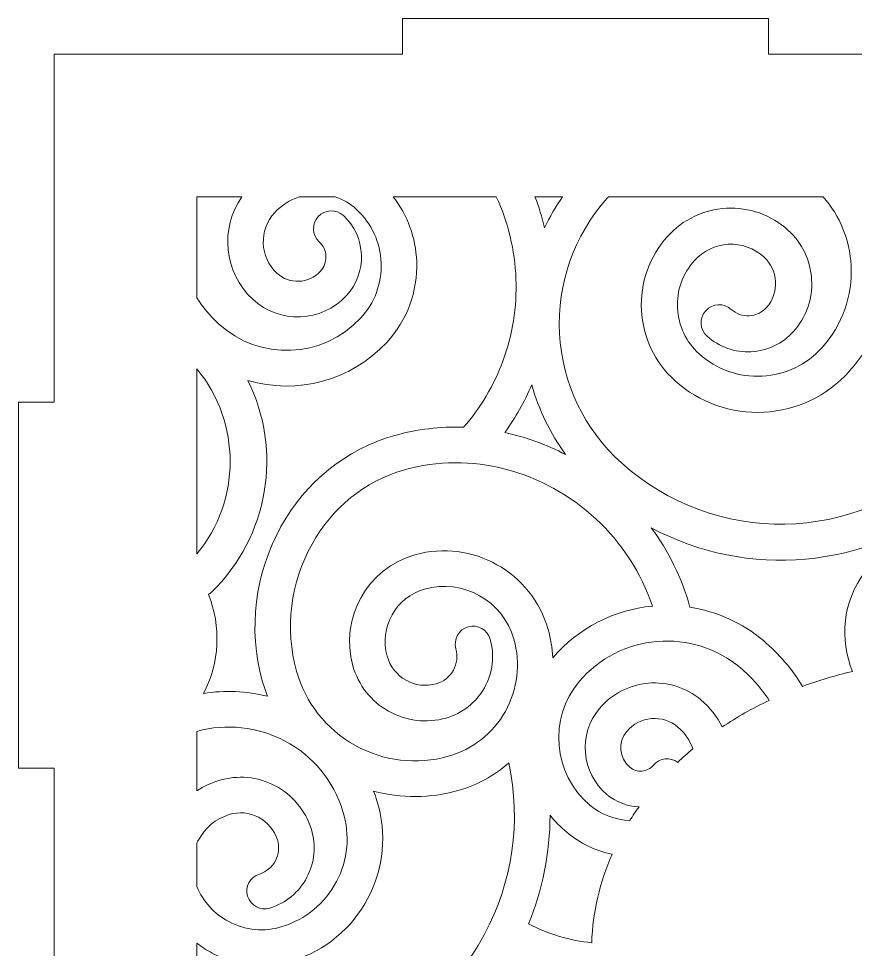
# Model space of a CAD drawing. Header units: millimetres. Extents: x 961 to 1271, y -165 to 165.
# Drawn here: x 960.7 to 1031.1, y -86.4 to -8 of the extents above; entities that cross this region are included whole.
import ezdxf

# ---------------------------------------------------------------- set-up
doc = ezdxf.new("R2010")
doc.units = ezdxf.units.MM
doc.header["$MEASUREMENT"] = 0
doc.layers.add('Camada 1', color=7, linetype='Continuous')

msp = doc.modelspace()

# ---------------------------------------------------------------- linework, layer by layer
at = {"layer": 'Camada 1', "color": 250, "lineweight": 20}
for points, knots in [([(1085.4061, -162), (1085.4061, -162), (1114.7061, -162), (1114.7061, -162), (1114.7061, -162), (1114.7061, -162), (1114.7061, -132.7), (1114.7061, -132.7), (1114.7061, -132.7), (1114.7061, -132.7), (1117.7061, -132.7), (1117.7061, -132.7), (1117.7061, -132.7), (1117.7061, -132.7), (1117.7061, -101.9), (1117.7061, -101.9), (1117.7061, -101.9), (1117.7061, -101.9), (1114.7061, -101.9), (1114.7061, -101.9), (1114.7061, -101.9), (1114.7061, -101.9), (1114.7061, -71.1), (1114.7061, -71.1), (1114.7061, -71.1), (1114.7061, -71.1), (1117.7061, -71.1), (1117.7061, -71.1), (1117.7061, -71.1), (1117.7061, -71.1), (1117.7061, -40.3), (1117.7061, -40.3), (1117.7061, -40.3), (1117.7061, -40.3), (1114.7061, -40.3), (1114.7061, -40.3), (1114.7061, -40.3), (1114.7061, -40.3), (1114.7061, -11), (1114.7061, -11), (1114.7061, -11), (1114.7061, -11), (1085.4061, -11), (1085.4061, -11), (1085.4061, -11), (1085.4061, -11), (1085.4061, -8), (1085.4061, -8), (1085.4061, -8), (1085.4061, -8), (1054.6061, -8), (1054.6061, -8), (1054.6061, -8), (1054.6061, -8), (1054.6061, -11), (1054.6061, -11), (1054.6061, -11), (1054.6061, -11), (1023.8061, -11), (1023.8061, -11), (1023.8061, -11), (1023.8061, -11), (1023.8061, -8), (1023.8061, -8), (1023.8061, -8), (1023.8061, -8), (993.0061, -8), (993.0061, -8), (993.0061, -8), (993.0061, -8), (993.0061, -11), (993.0061, -11), (993.0061, -11), (993.0061, -11), (963.7061, -11), (963.7061, -11), (963.7061, -11), (963.7061, -11), (963.7061, -40.3), (963.7061, -40.3), (963.7061, -40.3), (963.7061, -40.3), (960.7061, -40.3), (960.7061, -40.3), (960.7061, -40.3), (960.7061, -40.3), (960.7061, -71.1), (960.7061, -71.1), (960.7061, -71.1), (960.7061, -71.1), (963.7061, -71.1), (963.7061, -71.1), (963.7061, -71.1), (963.7061, -71.1), (963.7061, -101.9), (963.7061, -101.9), (963.7061, -101.9), (963.7061, -101.9), (960.7061, -101.9), (960.7061, -101.9), (960.7061, -101.9), (960.7061, -101.9), (960.7061, -132.7), (960.7061, -132.7), (960.7061, -132.7), (960.7061, -132.7), (963.7061, -132.7), (963.7061, -132.7), (963.7061, -132.7), (963.7061, -132.7), (963.7061, -162), (963.7061, -162), (963.7061, -162), (963.7061, -162), (993.0061, -162), (993.0061, -162), (993.0061, -162), (993.0061, -162), (993.0061, -165), (993.0061, -165), (993.0061, -165), (993.0061, -165), (1023.8061, -165), (1023.8061, -165), (1023.8061, -165), (1023.8061, -165), (1023.8061, -162), (1023.8061, -162), (1023.8061, -162), (1023.8061, -162), (1054.6061, -162), (1054.6061, -162), (1054.6061, -162), (1054.6061, -162), (1054.6061, -165), (1054.6061, -165), (1054.6061, -165), (1054.6061, -165), (1085.4061, -165), (1085.4061, -165), (1085.4061, -165), (1085.4061, -165), (1085.4061, -162), (1085.4061, -162)], [0, 0, 0, 0, 0.027027, 0.027027, 0.027027, 0.027027, 0.0540541, 0.0540541, 0.0540541, 0.0540541, 0.0810811, 0.0810811, 0.0810811, 0.0810811, 0.1081081, 0.1081081, 0.1081081, 0.1081081, 0.1351351, 0.1351351, 0.1351351, 0.1351351, 0.1621622, 0.1621622, 0.1621622, 0.1621622, 0.1891892, 0.1891892, 0.1891892, 0.1891892, 0.2162162, 0.2162162, 0.2162162, 0.2162162, 0.2432432, 0.2432432, 0.2432432, 0.2432432, 0.2702703, 0.2702703, 0.2702703, 0.2702703, 0.2972973, 0.2972973, 0.2972973, 0.2972973, 0.3243243, 0.3243243, 0.3243243, 0.3243243, 0.3513514, 0.3513514, 0.3513514, 0.3513514, 0.3783784, 0.3783784, 0.3783784, 0.3783784, 0.4054054, 0.4054054, 0.4054054, 0.4054054, 0.4324324, 0.4324324, 0.4324324, 0.4324324, 0.4594595, 0.4594595, 0.4594595, 0.4594595, 0.4864865, 0.4864865, 0.4864865, 0.4864865, 0.5135135, 0.5135135, 0.5135135, 0.5135135, 0.5405405, 0.5405405, 0.5405405, 0.5405405, 0.5675676, 0.5675676, 0.5675676, 0.5675676, 0.5945946, 0.5945946, 0.5945946, 0.5945946, 0.6216216, 0.6216216, 0.6216216, 0.6216216, 0.6486486, 0.6486486, 0.6486486, 0.6486486, 0.6756757, 0.6756757, 0.6756757, 0.6756757, 0.7027027, 0.7027027, 0.7027027, 0.7027027, 0.7297297, 0.7297297, 0.7297297, 0.7297297, 0.7567568, 0.7567568, 0.7567568, 0.7567568, 0.7837838, 0.7837838, 0.7837838, 0.7837838, 0.8108108, 0.8108108, 0.8108108, 0.8108108, 0.8378378, 0.8378378, 0.8378378, 0.8378378, 0.8648649, 0.8648649, 0.8648649, 0.8648649, 0.8918919, 0.8918919, 0.8918919, 0.8918919, 0.9189189, 0.9189189, 0.9189189, 0.9189189, 0.9459459, 0.9459459, 0.9459459, 0.9459459, 1, 1, 1, 1]), ([(991.2054, -28.5655), (991.2702, -30.2853), (990.6515, -31.9559), (989.4829, -33.2193), (989.4829, -33.2193), (986.3173, -36.6416), (980.9476, -36.8593), (977.5267, -33.6874), (977.5267, -33.6874), (976.8184, -33.0307), (976.209, -32.296), (975.7061, -31.5013), (975.7061, -31.5013), (975.7061, -31.5013), (975.7061, -23), (975.7061, -23), (975.7061, -23), (975.7061, -23), (979.4876, -23), (979.4876, -23), (979.4876, -23), (977.6296, -25.6578), (977.9614, -29.364), (980.4043, -31.6294), (980.4043, -31.6294), (982.6602, -33.7213), (986.1978, -33.5791), (988.2853, -31.3214), (988.2853, -31.3214), (989.1436, -30.3932), (989.5986, -29.1629), (989.5505, -27.8995), (989.5505, -27.8995), (989.5023, -26.6304), (988.9623, -25.4513), (988.0312, -24.5874), (988.0312, -24.5874), (987.4245, -24.0247), (986.4757, -24.0623), (985.9143, -24.6699), (985.9143, -24.6699), (985.3542, -25.2762), (985.389, -26.2258), (985.9944, -26.7875), (985.9944, -26.7875), (986.3407, -27.1089), (986.5411, -27.5438), (986.5588, -28.016), (986.5588, -28.016), (986.5763, -28.4854), (986.4084, -28.9424), (986.0892, -29.2872), (986.0892, -29.2872), (985.1235, -30.3304), (983.4845, -30.3985), (982.4408, -29.4312), (982.4408, -29.4312), (980.9828, -28.08), (980.9012, -25.7889), (982.2494, -24.3309), (982.2494, -24.3309), (982.8272, -23.706), (983.5401, -23.2535), (984.3278, -23), (984.3278, -23), (984.3278, -23), (987.3281, -23), (987.3281, -23), (987.3281, -23), (987.9948, -23.2156), (988.6132, -23.5752), (989.1379, -24.0619), (989.1379, -24.0619), (990.4069, -25.239), (991.1402, -26.8357), (991.2054, -28.5655)], [0, 0, 0, 0, 0.05, 0.05, 0.05, 0.05, 0.1, 0.1, 0.1, 0.1, 0.15, 0.15, 0.15, 0.15, 0.2, 0.2, 0.2, 0.2, 0.25, 0.25, 0.25, 0.25, 0.3, 0.3, 0.3, 0.3, 0.35, 0.35, 0.35, 0.35, 0.4, 0.4, 0.4, 0.4, 0.45, 0.45, 0.45, 0.45, 0.5, 0.5, 0.5, 0.5, 0.55, 0.55, 0.55, 0.55, 0.6, 0.6, 0.6, 0.6, 0.65, 0.65, 0.65, 0.65, 0.7, 0.7, 0.7, 0.7, 0.75, 0.75, 0.75, 0.75, 0.8, 0.8, 0.8, 0.8, 0.85, 0.85, 0.85, 0.85, 0.9, 0.9, 0.9, 0.9, 1, 1, 1, 1]), ([(1000.8952, -23), (1001.8899, -25.1406), (1002.4569, -27.4793), (1002.5484, -29.9091), (1002.5484, -29.9091), (1002.6373, -32.274), (1002.2704, -34.6287), (1001.4479, -36.8486), (1001.4479, -36.8486), (1000.6918, -38.8891), (999.5687, -40.7671), (998.141, -42.4066), (998.141, -42.4066), (996.1887, -42.3369), (994.2279, -42.5687), (992.3471, -43.0989), (992.3471, -43.0989), (988.2256, -44.2607), (984.8655, -47.042), (982.7803, -50.77), (982.7803, -50.77), (980.5939, -54.6791), (979.992, -59.4313), (981.2059, -63.7483), (981.2059, -63.7483), (981.3306, -64.1918), (981.4777, -64.6286), (981.6467, -65.0568), (981.6467, -65.0568), (979.8837, -64.5989), (978.0486, -64.5206), (976.2524, -64.8226), (976.2524, -64.8226), (977.6185, -62.2552), (977.7618, -59.1894), (976.6749, -56.4808), (976.6749, -56.4808), (976.7663, -56.4239), (976.8521, -56.3571), (976.9306, -56.2812), (976.9306, -56.2812), (981.7546, -51.6185), (982.9312, -44.3623), (979.9868, -38.4568), (979.9868, -38.4568), (984.1258, -39.6903), (988.6919, -38.4868), (991.68, -35.2561), (991.68, -35.2561), (993.3893, -33.4079), (994.2904, -30.9668), (994.1961, -28.4516), (994.1961, -28.4516), (994.1209, -26.4441), (993.4281, -24.5545), (992.2174, -23), (992.2174, -23), (992.2174, -23), (1000.8952, -23), (1000.8952, -23)], [0, 0, 0, 0, 0.0625, 0.0625, 0.0625, 0.0625, 0.125, 0.125, 0.125, 0.125, 0.1875, 0.1875, 0.1875, 0.1875, 0.25, 0.25, 0.25, 0.25, 0.3125, 0.3125, 0.3125, 0.3125, 0.375, 0.375, 0.375, 0.375, 0.4375, 0.4375, 0.4375, 0.4375, 0.5, 0.5, 0.5, 0.5, 0.5625, 0.5625, 0.5625, 0.5625, 0.625, 0.625, 0.625, 0.625, 0.6875, 0.6875, 0.6875, 0.6875, 0.75, 0.75, 0.75, 0.75, 0.8125, 0.8125, 0.8125, 0.8125, 0.875, 0.875, 0.875, 0.875, 1, 1, 1, 1]), ([(1006.4688, -23), (1005.8984, -23.8271), (1005.3948, -24.6985), (1004.9637, -25.6071), (1004.9637, -25.6071), (1004.7489, -24.7193), (1004.4766, -23.8487), (1004.1487, -23), (1004.1487, -23), (1004.1487, -23), (1006.4688, -23), (1006.4688, -23)], [0, 0, 0, 0, 0.25, 0.25, 0.25, 0.25, 0.5, 0.5, 0.5, 0.5, 1, 1, 1, 1]), ([(1010.3447, -23), (1010.3447, -23), (1028.3962, -23), (1028.3962, -23), (1028.3962, -23), (1029.807, -24.6059), (1030.631, -26.6257), (1030.7458, -28.7929), (1030.7458, -28.7929), (1030.8802, -31.3301), (1030.011, -33.7911), (1028.3144, -35.682), (1028.3144, -35.682), (1027.0061, -37.1399), (1025.2146, -37.9993), (1023.2585, -38.1046), (1023.2585, -38.1046), (1021.3094, -38.2096), (1019.4266, -37.5381), (1017.9758, -36.2337), (1017.9758, -36.2337), (1016.8695, -35.239), (1016.2197, -33.8743), (1016.141, -32.3888), (1016.141, -32.3888), (1016.0626, -30.9097), (1016.5699, -29.4767), (1017.5584, -28.3739), (1017.5584, -28.3739), (1018.2969, -27.55), (1019.309, -27.0613), (1020.4141, -27.0013), (1020.4141, -27.0013), (1021.5156, -26.9414), (1022.5836, -27.3214), (1023.4024, -28.0599), (1023.4024, -28.0599), (1024.0021, -28.6007), (1024.3541, -29.3376), (1024.397, -30.1442), (1024.397, -30.1442), (1024.4397, -30.9465), (1024.1653, -31.7228), (1023.6298, -32.3216), (1023.6298, -32.3216), (1023.2541, -32.7417), (1022.7413, -32.986), (1022.179, -33.0163), (1022.179, -33.0163), (1021.6183, -33.0466), (1021.0783, -32.8556), (1020.6618, -32.4787), (1020.6618, -32.4787), (1020.0408, -31.9169), (1019.0777, -31.968), (1018.5178, -32.5898), (1018.5178, -32.5898), (1017.9588, -33.2107), (1018.0083, -34.1784), (1018.6298, -34.7373), (1018.6298, -34.7373), (1019.6474, -35.6524), (1020.972, -36.1233), (1022.3389, -36.0509), (1022.3389, -36.0509), (1023.7087, -35.9784), (1024.9732, -35.3767), (1025.8887, -34.3546), (1025.8887, -34.3546), (1026.9635, -33.1546), (1027.5132, -31.5911), (1027.4282, -29.9826), (1027.4282, -29.9826), (1027.3429, -28.3696), (1026.6331, -26.8827), (1025.4336, -25.8013), (1025.4336, -25.8013), (1024.0128, -24.5205), (1022.1618, -23.8643), (1020.2514, -23.9686), (1020.2514, -23.9686), (1018.3391, -24.0731), (1016.5789, -24.915), (1015.2993, -26.3403), (1015.2993, -26.3403), (1013.7711, -28.0423), (1012.9881, -30.2669), (1013.1095, -32.5507), (1013.1095, -32.5507), (1013.2314, -34.8447), (1014.2385, -36.959), (1015.9456, -38.4965), (1015.9456, -38.4965), (1017.9937, -40.3413), (1020.6681, -41.2858), (1023.4204, -41.139), (1023.4204, -41.139), (1026.1837, -40.9916), (1028.7246, -39.7729), (1030.5732, -37.7142), (1030.5732, -37.7142), (1031.6009, -36.5697), (1032.4126, -35.2526), (1032.9638, -33.8175), (1032.9638, -33.8175), (1033.0737, -33.7371), (1033.1725, -33.642), (1033.2577, -33.5347), (1033.2577, -33.5347), (1039.1106, -26.164), (1049.8965, -24.9329), (1057.2568, -30.8005), (1057.2568, -30.8005), (1063.0149, -35.3908), (1063.9704, -43.8431), (1059.3924, -49.6087), (1059.3924, -49.6087), (1055.8333, -54.0911), (1049.2776, -54.842), (1044.8014, -51.2729), (1044.8014, -51.2729), (1043.1287, -49.9391), (1042.0742, -48.0349), (1041.8323, -45.909), (1041.8323, -45.909), (1041.5912, -43.7898), (1042.1963, -41.6746), (1043.5218, -40.0039), (1043.5218, -40.0039), (1044.5358, -38.7257), (1045.9834, -37.9182), (1047.6049, -37.7345), (1047.6049, -37.7345), (1049.2149, -37.5522), (1050.8257, -38.0137), (1052.0924, -39.0245), (1052.0924, -39.0245), (1054.0645, -40.5981), (1054.3923, -43.4961), (1052.8234, -45.4714), (1052.8234, -45.4714), (1052.2651, -46.1744), (1051.4678, -46.6183), (1050.5759, -46.7209), (1050.5759, -46.7209), (1049.6903, -46.8228), (1048.804, -46.5667), (1048.1065, -46.0123), (1048.1065, -46.0123), (1047.0752, -45.1925), (1046.9119, -43.6798), (1047.7279, -42.6496), (1047.7279, -42.6496), (1047.9928, -42.3152), (1048.3734, -42.1055), (1048.7971, -42.0572), (1048.7971, -42.0572), (1049.2215, -42.0088), (1049.6428, -42.1299), (1049.9764, -42.3967), (1049.9764, -42.3967), (1050.6304, -42.9196), (1051.5889, -42.8113), (1052.1102, -42.1564), (1052.1102, -42.1564), (1052.6315, -41.5014), (1052.5208, -40.5421), (1051.8668, -40.0207), (1051.8668, -40.0207), (1050.9026, -39.252), (1049.6792, -38.8988), (1048.4538, -39.0388), (1048.4538, -39.0388), (1047.2245, -39.1794), (1046.1211, -39.7903), (1045.3512, -40.7591), (1045.3512, -40.7591), (1043.4947, -43.0955), (1043.8818, -46.5258), (1046.2154, -48.3867), (1046.2154, -48.3867), (1047.5443, -49.4465), (1049.2307, -49.9308), (1050.9193, -49.739), (1050.9193, -49.739), (1052.6166, -49.5462), (1054.138, -48.6972), (1055.1999, -47.3601), (1055.1999, -47.3601), (1057.8077, -44.0765), (1057.2607, -39.2634), (1053.9827, -36.6485), (1053.9827, -36.6485), (1052.0868, -35.1361), (1049.6719, -34.4448), (1047.2626, -34.7182), (1047.2626, -34.7182), (1044.8388, -34.9932), (1042.662, -36.1981), (1041.1454, -38.1095), (1041.1454, -38.1095), (1039.5956, -40.0629), (1038.7531, -42.4536), (1038.7445, -44.941), (1038.7445, -44.941), (1031.1819, -52.2483), (1019.2511, -52.4591), (1011.4211, -45.407), (1011.4211, -45.407), (1008.291, -42.5878), (1006.4436, -38.7135), (1006.2201, -34.5071), (1006.2201, -34.5071), (1005.9971, -30.3106), (1007.4292, -26.2496), (1010.2345, -23.1212), (1010.2345, -23.1212), (1010.2345, -23.1212), (1010.3447, -23), (1010.3447, -23)], [0, 0, 0, 0, 0.0178571, 0.0178571, 0.0178571, 0.0178571, 0.0357143, 0.0357143, 0.0357143, 0.0357143, 0.0535714, 0.0535714, 0.0535714, 0.0535714, 0.0714286, 0.0714286, 0.0714286, 0.0714286, 0.0892857, 0.0892857, 0.0892857, 0.0892857, 0.1071429, 0.1071429, 0.1071429, 0.1071429, 0.125, 0.125, 0.125, 0.125, 0.1428571, 0.1428571, 0.1428571, 0.1428571, 0.1607143, 0.1607143, 0.1607143, 0.1607143, 0.1785714, 0.1785714, 0.1785714, 0.1785714, 0.1964286, 0.1964286, 0.1964286, 0.1964286, 0.2142857, 0.2142857, 0.2142857, 0.2142857, 0.2321429, 0.2321429, 0.2321429, 0.2321429, 0.25, 0.25, 0.25, 0.25, 0.2678571, 0.2678571, 0.2678571, 0.2678571, 0.2857143, 0.2857143, 0.2857143, 0.2857143, 0.3035714, 0.3035714, 0.3035714, 0.3035714, 0.3214286, 0.3214286, 0.3214286, 0.3214286, 0.3392857, 0.3392857, 0.3392857, 0.3392857, 0.3571429, 0.3571429, 0.3571429, 0.3571429, 0.375, 0.375, 0.375, 0.375, 0.3928571, 0.3928571, 0.3928571, 0.3928571, 0.4107143, 0.4107143, 0.4107143, 0.4107143, 0.4285714, 0.4285714, 0.4285714, 0.4285714, 0.4464286, 0.4464286, 0.4464286, 0.4464286, 0.4642857, 0.4642857, 0.4642857, 0.4642857, 0.4821429, 0.4821429, 0.4821429, 0.4821429, 0.5, 0.5, 0.5, 0.5, 0.5178571, 0.5178571, 0.5178571, 0.5178571, 0.5357143, 0.5357143, 0.5357143, 0.5357143, 0.5535714, 0.5535714, 0.5535714, 0.5535714, 0.5714286, 0.5714286, 0.5714286, 0.5714286, 0.5892857, 0.5892857, 0.5892857, 0.5892857, 0.6071429, 0.6071429, 0.6071429, 0.6071429, 0.625, 0.625, 0.625, 0.625, 0.6428571, 0.6428571, 0.6428571, 0.6428571, 0.6607143, 0.6607143, 0.6607143, 0.6607143, 0.6785714, 0.6785714, 0.6785714, 0.6785714, 0.6964286, 0.6964286, 0.6964286, 0.6964286, 0.7142857, 0.7142857, 0.7142857, 0.7142857, 0.7321429, 0.7321429, 0.7321429, 0.7321429, 0.75, 0.75, 0.75, 0.75, 0.7678571, 0.7678571, 0.7678571, 0.7678571, 0.7857143, 0.7857143, 0.7857143, 0.7857143, 0.8035714, 0.8035714, 0.8035714, 0.8035714, 0.8214286, 0.8214286, 0.8214286, 0.8214286, 0.8392857, 0.8392857, 0.8392857, 0.8392857, 0.8571429, 0.8571429, 0.8571429, 0.8571429, 0.875, 0.875, 0.875, 0.875, 0.8928571, 0.8928571, 0.8928571, 0.8928571, 0.9107143, 0.9107143, 0.9107143, 0.9107143, 0.9285714, 0.9285714, 0.9285714, 0.9285714, 0.9464286, 0.9464286, 0.9464286, 0.9464286, 0.9642857, 0.9642857, 0.9642857, 0.9642857, 1, 1, 1, 1]), ([(975.7061, -37.4985), (979.4469, -42.0113), (979.4208, -48.5853), (975.7061, -53.0687), (975.7061, -53.0687), (975.7061, -53.0687), (975.7061, -37.4985), (975.7061, -37.4985)], [0, 0, 0, 0, 0.3333333, 0.3333333, 0.3333333, 0.3333333, 1, 1, 1, 1]), ([(1003.8787, -38.834), (1004.4776, -40.9518), (1005.4408, -42.933), (1006.7251, -44.7039), (1006.7251, -44.7039), (1005.1118, -43.8631), (1003.3907, -43.2331), (1001.6105, -42.8452), (1001.6105, -42.8452), (1002.5122, -41.5945), (1003.2733, -40.2499), (1003.8787, -38.834)], [0, 0, 0, 0, 0.25, 0.25, 0.25, 0.25, 0.5, 0.5, 0.5, 0.5, 1, 1, 1, 1]), ([(1001.6383, -45.9236), (1007.4167, -47.4188), (1012.1424, -51.8188), (1014.033, -57.4639), (1014.033, -57.4639), (1010.765, -57.7757), (1007.7943, -59.313), (1005.6546, -61.8038), (1005.6546, -61.8038), (1005.6084, -61.0023), (1005.4747, -60.2061), (1005.2572, -59.4326), (1005.2572, -59.4326), (1003.905, -54.6247), (998.8648, -51.784), (994.0541, -53.1409), (994.0541, -53.1409), (990.0494, -54.2704), (987.702, -58.4821), (988.827, -62.4845), (988.827, -62.4845), (989.2866, -64.12), (990.3534, -65.4805), (991.8346, -66.3128), (991.8346, -66.3128), (993.3049, -67.139), (995.0405, -67.3427), (996.6632, -66.885), (996.6632, -66.885), (998.0454, -66.4952), (999.1941, -65.5845), (999.8952, -64.3317), (999.8952, -64.3317), (1000.5936, -63.0838), (1000.7672, -61.6137), (1000.3791, -60.2372), (1000.3791, -60.2372), (1000.1556, -59.4445), (999.3244, -58.9782), (998.5316, -59.2022), (998.5316, -59.2022), (997.7366, -59.4268), (997.2725, -60.2568), (997.4964, -61.0518), (997.4964, -61.0518), (997.6693, -61.6656), (997.5933, -62.3108), (997.2829, -62.8678), (997.2829, -62.8678), (996.9716, -63.4265), (996.4627, -63.8259), (995.848, -64.0005), (995.848, -64.0005), (994.9882, -64.2448), (994.0775, -64.1375), (993.2981, -63.6998), (993.2981, -63.6998), (992.5147, -63.2599), (991.9513, -62.5401), (991.7084, -61.6754), (991.7084, -61.6754), (991.029, -59.2571), (992.4454, -56.7092), (994.8655, -56.0257), (994.8655, -56.0257), (998.0891, -55.1152), (1001.4685, -57.0211), (1002.3739, -60.2429), (1002.3739, -60.2429), (1002.9502, -62.2932), (1002.696, -64.4651), (1001.6559, -66.3242), (1001.6559, -66.3242), (1000.6147, -68.185), (998.911, -69.5278), (996.859, -70.1065), (996.859, -70.1065), (994.2071, -70.8543), (991.396, -70.5252), (988.9933, -69.1748), (988.9933, -69.1748), (986.5776, -67.8172), (984.838, -65.6056), (984.0877, -62.9378), (984.0877, -62.9378), (983.0862, -59.3767), (983.5894, -55.4583), (985.392, -52.2343), (985.392, -52.2343), (987.0852, -49.2061), (989.8034, -46.9307), (993.1594, -45.9838), (993.1594, -45.9838), (995.9371, -45.2), (998.8481, -45.2016), (1001.6383, -45.9236)], [0, 0, 0, 0, 0.04, 0.04, 0.04, 0.04, 0.08, 0.08, 0.08, 0.08, 0.12, 0.12, 0.12, 0.12, 0.16, 0.16, 0.16, 0.16, 0.2, 0.2, 0.2, 0.2, 0.24, 0.24, 0.24, 0.24, 0.28, 0.28, 0.28, 0.28, 0.32, 0.32, 0.32, 0.32, 0.36, 0.36, 0.36, 0.36, 0.4, 0.4, 0.4, 0.4, 0.44, 0.44, 0.44, 0.44, 0.48, 0.48, 0.48, 0.48, 0.52, 0.52, 0.52, 0.52, 0.56, 0.56, 0.56, 0.56, 0.6, 0.6, 0.6, 0.6, 0.64, 0.64, 0.64, 0.64, 0.68, 0.68, 0.68, 0.68, 0.72, 0.72, 0.72, 0.72, 0.76, 0.76, 0.76, 0.76, 0.8, 0.8, 0.8, 0.8, 0.84, 0.84, 0.84, 0.84, 0.88, 0.88, 0.88, 0.88, 0.92, 0.92, 0.92, 0.92, 1, 1, 1, 1]), ([(1013.9299, -50.8602), (1022.0002, -55.1984), (1032.044, -54.3659), (1039.3084, -48.4954), (1039.3084, -48.4954), (1039.5447, -49.2103), (1039.8535, -49.8984), (1040.2306, -50.5493), (1040.2306, -50.5493), (1039.6899, -50.5394), (1039.1484, -50.5724), (1038.6128, -50.6472), (1038.6128, -50.6472), (1035.9219, -51.0229), (1033.5393, -52.4284), (1031.9042, -54.5979), (1031.9042, -54.5979), (1030.0312, -57.0829), (1029.7451, -60.2808), (1030.874, -62.9637), (1030.874, -62.9637), (1029.4221, -63.2984), (1028.0149, -63.7189), (1026.6611, -64.2173), (1026.6611, -64.2173), (1025.7931, -62.7794), (1024.6822, -61.4795), (1023.3624, -60.3684), (1023.3624, -60.3684), (1021.5909, -58.8769), (1019.4676, -57.9055), (1017.1877, -57.5535), (1017.1877, -57.5535), (1017.1877, -57.5535), (1017.1639, -57.4565), (1017.1639, -57.4565), (1017.1639, -57.4565), (1016.4912, -55.0667), (1015.3902, -52.8383), (1013.9299, -50.8602)], [0, 0, 0, 0, 0.0909091, 0.0909091, 0.0909091, 0.0909091, 0.1818182, 0.1818182, 0.1818182, 0.1818182, 0.2727273, 0.2727273, 0.2727273, 0.2727273, 0.3636364, 0.3636364, 0.3636364, 0.3636364, 0.4545455, 0.4545455, 0.4545455, 0.4545455, 0.5454545, 0.5454545, 0.5454545, 0.5454545, 0.6363636, 0.6363636, 0.6363636, 0.6363636, 0.7272727, 0.7272727, 0.7272727, 0.7272727, 0.8181818, 0.8181818, 0.8181818, 0.8181818, 1, 1, 1, 1]), ([(1012.903, -74.3496), (1012.6311, -74.7329), (1012.3729, -75.1234), (1012.1264, -75.5194), (1012.1264, -75.5194), (1010.9276, -75.4693), (1009.7374, -75.0409), (1008.7576, -74.2159), (1008.7576, -74.2159), (1005.6562, -71.6046), (1005.2574, -66.9146), (1007.8738, -63.8173), (1007.8738, -63.8173), (1009.5318, -61.8544), (1011.8538, -60.6538), (1014.414, -60.4355), (1014.414, -60.4355), (1016.9726, -60.2173), (1019.4648, -61.0043), (1021.43, -62.658), (1021.43, -62.658), (1022.3826, -63.4596), (1023.1961, -64.3827), (1023.8552, -65.3981), (1023.8552, -65.3981), (1022.4614, -66.0613), (1021.1381, -66.8111), (1019.8988, -67.64), (1019.8988, -67.64), (1019.4763, -66.7853), (1018.877, -66.003), (1018.1049, -65.3532), (1018.1049, -65.3532), (1016.8708, -64.3146), (1015.2985, -63.8169), (1013.6916, -63.9542), (1013.6916, -63.9542), (1012.0821, -64.0918), (1010.6187, -64.8476), (1009.5763, -66.0815), (1009.5763, -66.0815), (1007.7557, -68.2363), (1008.0315, -71.4983), (1010.1897, -73.3154), (1010.1897, -73.3154), (1010.9597, -73.9637), (1011.9103, -74.3225), (1012.903, -74.3496)], [0, 0, 0, 0, 0.0769231, 0.0769231, 0.0769231, 0.0769231, 0.1538462, 0.1538462, 0.1538462, 0.1538462, 0.2307692, 0.2307692, 0.2307692, 0.2307692, 0.3076923, 0.3076923, 0.3076923, 0.3076923, 0.3846154, 0.3846154, 0.3846154, 0.3846154, 0.4615385, 0.4615385, 0.4615385, 0.4615385, 0.5384615, 0.5384615, 0.5384615, 0.5384615, 0.6153846, 0.6153846, 0.6153846, 0.6153846, 0.6923077, 0.6923077, 0.6923077, 0.6923077, 0.7692308, 0.7692308, 0.7692308, 0.7692308, 0.8461538, 0.8461538, 0.8461538, 0.8461538, 1, 1, 1, 1]), ([(987.9962, -74.748), (988.6063, -76.7282), (988.4126, -78.8272), (987.4473, -80.6611), (987.4473, -80.6611), (986.4835, -82.4922), (984.8624, -83.8342), (982.8867, -84.4467), (982.8867, -84.4467), (981.3825, -84.9131), (979.7864, -84.7639), (978.3944, -84.0278), (978.3944, -84.0278), (977.1666, -83.3786), (976.2302, -82.3425), (975.7061, -81.0757), (975.7061, -81.0757), (975.7061, -81.0757), (975.7061, -77.421), (975.7061, -77.421), (975.7061, -77.421), (975.744, -77.3369), (975.7846, -77.2537), (975.828, -77.1714), (975.828, -77.1714), (976.379, -76.126), (977.3012, -75.3633), (978.4294, -75.0134), (978.4294, -75.0134), (979.2549, -74.7573), (980.1296, -74.8396), (980.8932, -75.244), (980.8932, -75.244), (981.6594, -75.6499), (982.2184, -76.3264), (982.4746, -77.1547), (982.4746, -77.1547), (982.6551, -77.7384), (982.5982, -78.3586), (982.3131, -78.8991), (982.3131, -78.8991), (982.0273, -79.4408), (981.5486, -79.8385), (980.9635, -80.0197), (980.9635, -80.0197), (980.174, -80.2641), (979.7318, -81.1046), (979.9753, -81.8941), (979.9753, -81.8941), (980.2189, -82.6838), (981.0573, -83.128), (981.8471, -82.8836), (981.8471, -82.8836), (983.1963, -82.4661), (984.3014, -81.5453), (984.96, -80.2963), (984.96, -80.2963), (985.6164, -79.0515), (985.7503, -77.6136), (985.3349, -76.269), (985.3349, -76.269), (984.8437, -74.6791), (983.7627, -73.3696), (982.291, -72.5919), (982.291, -72.5919), (980.8219, -71.8156), (979.133, -71.6602), (977.5458, -72.1504), (977.5458, -72.1504), (976.8874, -72.3537), (976.2701, -72.6426), (975.7061, -73.0067), (975.7061, -73.0067), (975.7061, -73.0067), (975.7061, -68.0117), (975.7061, -68.0117), (975.7061, -68.0117), (978.1876, -67.3202), (980.8003, -67.6012), (983.0866, -68.8105), (983.0866, -68.8105), (985.4634, -70.0676), (987.2046, -72.1791), (987.9962, -74.748)], [0, 0, 0, 0, 0.0454545, 0.0454545, 0.0454545, 0.0454545, 0.0909091, 0.0909091, 0.0909091, 0.0909091, 0.1363636, 0.1363636, 0.1363636, 0.1363636, 0.1818182, 0.1818182, 0.1818182, 0.1818182, 0.2272727, 0.2272727, 0.2272727, 0.2272727, 0.2727273, 0.2727273, 0.2727273, 0.2727273, 0.3181818, 0.3181818, 0.3181818, 0.3181818, 0.3636364, 0.3636364, 0.3636364, 0.3636364, 0.4090909, 0.4090909, 0.4090909, 0.4090909, 0.4545455, 0.4545455, 0.4545455, 0.4545455, 0.5, 0.5, 0.5, 0.5, 0.5454545, 0.5454545, 0.5454545, 0.5454545, 0.5909091, 0.5909091, 0.5909091, 0.5909091, 0.6363636, 0.6363636, 0.6363636, 0.6363636, 0.6818182, 0.6818182, 0.6818182, 0.6818182, 0.7272727, 0.7272727, 0.7272727, 0.7272727, 0.7727273, 0.7727273, 0.7727273, 0.7727273, 0.8181818, 0.8181818, 0.8181818, 0.8181818, 0.8636364, 0.8636364, 0.8636364, 0.8636364, 0.9090909, 0.9090909, 0.9090909, 0.9090909, 1, 1, 1, 1]), ([(1017.4302, -69.4874), (1016.9918, -69.8535), (1016.5674, -70.2306), (1016.1578, -70.6183), (1016.1578, -70.6183), (1015.5289, -70.1497), (1014.6283, -70.2475), (1014.1162, -70.8541), (1014.1162, -70.8541), (1013.8718, -71.1435), (1013.5309, -71.3197), (1013.1535, -71.3519), (1013.1535, -71.3519), (1012.7761, -71.3842), (1012.4118, -71.2687), (1012.1219, -71.0248), (1012.1219, -71.0248), (1011.2225, -70.2684), (1011.1105, -68.9088), (1011.8676, -68.0117), (1011.8676, -68.0117), (1012.3951, -67.3867), (1013.1299, -67.007), (1013.9448, -66.9374), (1013.9448, -66.9374), (1014.7579, -66.8679), (1015.5483, -67.1187), (1016.173, -67.6439), (1016.173, -67.6439), (1016.7733, -68.1486), (1017.1945, -68.7908), (1017.4302, -69.4874)], [0, 0, 0, 0, 0.1111111, 0.1111111, 0.1111111, 0.1111111, 0.2222222, 0.2222222, 0.2222222, 0.2222222, 0.3333333, 0.3333333, 0.3333333, 0.3333333, 0.4444444, 0.4444444, 0.4444444, 0.4444444, 0.5555556, 0.5555556, 0.5555556, 0.5555556, 0.6666667, 0.6666667, 0.6666667, 0.6666667, 0.7777778, 0.7777778, 0.7777778, 0.7777778, 1, 1, 1, 1]), ([(1001.9511, -70.6662), (1003.0056, -75.578), (1002.266, -80.7094), (999.8692, -85.1441), (999.8692, -85.1441), (997.2413, -90.0063), (992.8599, -93.6235), (987.5768, -95.2576), (987.5768, -95.2576), (983.6189, -96.4818), (979.4325, -96.191), (975.7061, -94.4466), (975.7061, -94.4466), (975.7061, -94.4466), (975.7061, -85.8473), (975.7061, -85.8473), (975.7061, -85.8473), (976.1073, -86.157), (976.5377, -86.4345), (976.9946, -86.6764), (976.9946, -86.6764), (979.0916, -87.7863), (981.5036, -88.0153), (983.7707, -87.3144), (983.7707, -87.3144), (986.5122, -86.4667), (988.7572, -84.5959), (990.0944, -82.0578), (990.0944, -82.0578), (991.4315, -79.5197), (991.7025, -76.6039), (990.8564, -73.8629), (990.8564, -73.8629), (990.7704, -73.5845), (990.6755, -73.3088), (990.5717, -73.0366), (990.5717, -73.0366), (992.8913, -73.6672), (995.3423, -73.6514), (997.6714, -72.9939), (997.6714, -72.9939), (999.2623, -72.5448), (1000.7209, -71.753), (1001.9511, -70.6662)], [0, 0, 0, 0, 0.0833333, 0.0833333, 0.0833333, 0.0833333, 0.1666667, 0.1666667, 0.1666667, 0.1666667, 0.25, 0.25, 0.25, 0.25, 0.3333333, 0.3333333, 0.3333333, 0.3333333, 0.4166667, 0.4166667, 0.4166667, 0.4166667, 0.5, 0.5, 0.5, 0.5, 0.5833333, 0.5833333, 0.5833333, 0.5833333, 0.6666667, 0.6666667, 0.6666667, 0.6666667, 0.75, 0.75, 0.75, 0.75, 0.8333333, 0.8333333, 0.8333333, 0.8333333, 1, 1, 1, 1]), ([(1006.8251, -76.5054), (1007.9348, -77.4391), (1009.244, -78.0652), (1010.6344, -78.3493), (1010.6344, -78.3493), (1009.6096, -80.693), (1009.0134, -83.2001), (1008.9239, -85.8098), (1008.9239, -85.8098), (1007.1089, -85.6184), (1005.3107, -85.099), (1003.6136, -84.2214), (1003.6136, -84.2214), (1004.7999, -81.3218), (1005.416, -78.1987), (1005.4157, -75.068), (1005.4157, -75.068), (1005.8371, -75.5902), (1006.3091, -76.0713), (1006.8251, -76.5054)], [0, 0, 0, 0, 0.1666667, 0.1666667, 0.1666667, 0.1666667, 0.3333333, 0.3333333, 0.3333333, 0.3333333, 0.5, 0.5, 0.5, 0.5, 0.6666667, 0.6666667, 0.6666667, 0.6666667, 1, 1, 1, 1])]:
    msp.add_open_spline(points, degree=3, knots=knots, dxfattribs=at)

doc.saveas('drawing.dxf')
